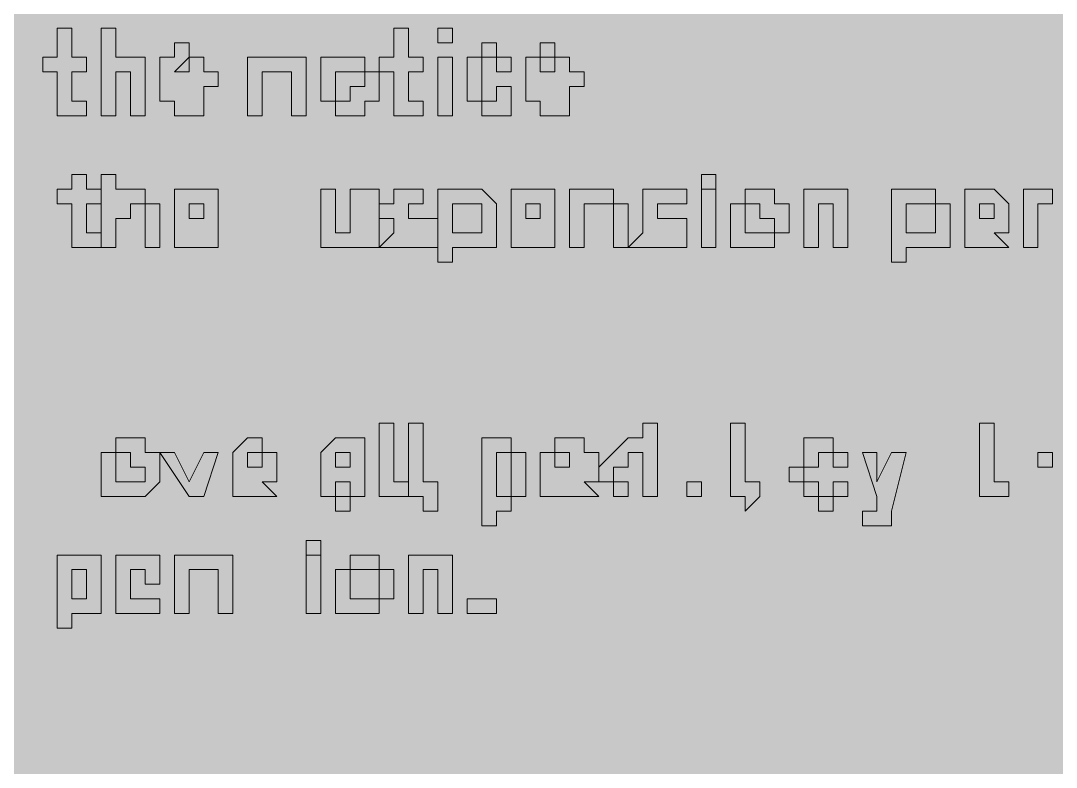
# Model space of a CAD drawing. Header units: metres. Extents: x 104 to 450, y 10 to 263.
# Drawn here: x 321.8 to 406.6, y 136.2 to 197.4 of the extents above; entities that cross this region are included whole.
import ezdxf

# ---------------------------------------------------------------- set-up
doc = ezdxf.new("R2010")
doc.units = ezdxf.units.M
doc.layers.add('FILL_BLACK_000000', color=7, linetype='Continuous', true_color=0x000000)
doc.layers.add('FILL_WHITE_FFFFFF', color=7, linetype='Continuous', true_color=0xffffff)

msp = doc.modelspace()

# ---------------------------------------------------------------- hatches: boundary and pattern name
at = {"layer": 'FILL_BLACK_000000', "true_color": 0x000000}
h = msp.add_hatch(color=7, dxfattribs=at)
h.dxf.hatch_style = 1
h.paths.add_polyline_path([(103.95, 259.2), (104, 259.6), (104.14, 259.91), (104.55, 260.4), (104.96, 260.89), (105.1, 261.2), (105.15, 261.6), (105.15, 262.8), (106.35, 262.8), (108.75, 262.8), (445.95, 262.8), (448.35, 262.8), (449.55, 261.6), (449.55, 259.2), (449.55, 14.4), (449.53, 13.5), (449.4, 12.6), (449.04, 11.7), (448.35, 10.8), (447.15, 10.8), (447.13, 10.11), (447, 9.75), (446.64, 9.62), (445.95, 9.6), (108.75, 9.6), (107.85, 9.79), (106.95, 10.2), (106.05, 10.61), (105.15, 10.8), (104.96, 11.7), (104.55, 12.6), (104.14, 13.5), (103.95, 14.4), (103.95, 259.2)])
h = msp.add_hatch(color=7, dxfattribs=at)
h.dxf.hatch_style = 1
h.paths.add_polyline_path([(327.15, 194.4), (327.15, 193.2), (325.95, 193.2), (325.95, 192), (325.95, 190.8), (327.15, 190.8), (327.15, 189.6), (325.95, 189.6), (324.75, 189.6), (324.75, 190.8), (324.75, 193.2), (323.55, 193.2), (323.55, 194.4), (324.75, 194.4), (324.75, 196.8), (325.95, 196.8), (325.95, 194.4), (327.15, 194.4)])
h = msp.add_hatch(color=7, dxfattribs=at)
h.dxf.hatch_style = 1
h.paths.add_polyline_path([(330.75, 194.4), (331.95, 194.4), (331.95, 193.2), (331.95, 189.6), (330.75, 189.6), (330.75, 193.2), (329.55, 193.2), (329.55, 189.6), (328.35, 189.6), (328.35, 196.8), (329.55, 196.8), (329.55, 194.4), (330.75, 194.4)])
h = msp.add_hatch(color=7, dxfattribs=at)
h.dxf.hatch_style = 1
h.paths.add_polyline_path([(354.75, 194.4), (354.75, 193.2), (353.55, 193.2), (353.55, 192), (353.55, 190.8), (354.75, 190.8), (354.75, 189.6), (353.55, 189.6), (352.35, 189.6), (352.35, 190.8), (352.35, 193.2), (351.15, 193.2), (351.15, 194.4), (352.35, 194.4), (352.35, 196.8), (353.55, 196.8), (353.55, 194.4), (354.75, 194.4)])
h = msp.add_hatch(color=7, dxfattribs=at)
h.dxf.hatch_style = 1
h.paths.add_polyline_path([(355.95, 196.8), (357.15, 196.8), (357.15, 195.6), (355.95, 195.6), (355.95, 196.8)])
h = msp.add_hatch(color=7, dxfattribs=at)
h.dxf.hatch_style = 1
h.paths.add_polyline_path([(334.35, 190.8), (333.15, 190.8), (333.15, 192), (333.15, 193.2), (333.15, 194.4), (334.35, 194.4), (334.35, 195.6), (335.55, 195.6), (335.55, 194.4), (336.75, 194.4), (336.75, 193.2), (337.95, 193.2), (337.95, 192), (336.75, 192), (336.75, 190.8), (336.75, 189.6), (335.55, 189.6), (334.35, 189.6), (334.35, 190.8)])
h.paths.add_polyline_path([(334.35, 193.2), (335.55, 193.2), (335.55, 194.4), (334.35, 193.2)], flags=16)
h = msp.add_hatch(color=7, dxfattribs=at)
h.dxf.hatch_style = 1
h.paths.add_polyline_path([(359.55, 194.4), (359.55, 195.6), (360.75, 195.6), (360.75, 194.4), (359.55, 194.4)])
h = msp.add_hatch(color=7, dxfattribs=at)
h.dxf.hatch_style = 1
h.paths.add_polyline_path([(365.55, 195.6), (365.55, 194.4), (364.35, 194.4), (364.35, 195.6), (365.55, 195.6)])
h = msp.add_hatch(color=7, dxfattribs=at)
h.dxf.hatch_style = 1
h.paths.add_polyline_path([(343.95, 189.6), (343.95, 193.2), (342.75, 193.2), (341.55, 193.2), (341.55, 189.6), (340.35, 189.6), (340.35, 194.4), (341.55, 194.4), (342.75, 194.4), (343.95, 194.4), (345.15, 194.4), (345.15, 193.2), (345.15, 189.6), (343.95, 189.6)])
h = msp.add_hatch(color=7, dxfattribs=at)
h.dxf.hatch_style = 1
h.paths.add_polyline_path([(346.35, 192), (346.35, 193.2), (346.35, 194.4), (347.55, 194.4), (348.75, 194.4), (349.95, 194.4), (349.95, 193.2), (348.75, 193.2), (347.55, 193.2), (347.55, 192), (347.55, 190.8), (346.35, 190.8), (346.35, 192)])
h = msp.add_hatch(color=7, dxfattribs=at)
h.dxf.hatch_style = 1
h.paths.add_polyline_path([(355.95, 189.6), (355.95, 194.4), (357.15, 194.4), (357.15, 189.6), (355.95, 189.6)])
h = msp.add_hatch(color=7, dxfattribs=at)
h.dxf.hatch_style = 1
h.paths.add_polyline_path([(358.35, 194.4), (359.55, 194.4), (359.55, 193.2), (359.55, 192), (359.55, 190.8), (358.35, 190.8), (358.35, 192), (358.35, 193.2), (358.35, 194.4)])
h = msp.add_hatch(color=7, dxfattribs=at)
h.dxf.hatch_style = 1
h.paths.add_polyline_path([(360.75, 194.4), (361.95, 194.4), (361.95, 193.2), (360.75, 193.2), (360.75, 194.4)])
h = msp.add_hatch(color=7, dxfattribs=at)
h.dxf.hatch_style = 1
h.paths.add_polyline_path([(364.35, 190.8), (363.15, 190.8), (363.15, 192), (363.15, 193.2), (363.15, 194.4), (364.35, 194.4), (364.35, 193.2), (365.55, 193.2), (365.55, 194.4), (366.75, 194.4), (366.75, 193.2), (367.95, 193.2), (367.95, 192), (366.75, 192), (366.75, 190.8), (366.75, 189.6), (365.55, 189.6), (364.35, 189.6), (364.35, 190.8)])
h = msp.add_hatch(color=7, dxfattribs=at)
h.dxf.hatch_style = 1
h.paths.add_polyline_path([(351.15, 192), (351.15, 190.8), (349.95, 190.8), (349.95, 189.6), (348.75, 189.6), (347.55, 189.6), (347.55, 190.8), (348.75, 190.8), (348.75, 192), (349.95, 192), (349.95, 193.2), (351.15, 193.2), (351.15, 192)])
h = msp.add_hatch(color=7, dxfattribs=at)
h.dxf.hatch_style = 1
h.paths.add_polyline_path([(361.95, 190.8), (361.95, 189.6), (360.75, 189.6), (359.55, 189.6), (359.55, 190.8), (360.75, 190.8), (360.75, 192), (361.95, 192), (361.95, 190.8)])
h = msp.add_hatch(color=7, dxfattribs=at)
h.dxf.hatch_style = 1
h.paths.add_polyline_path([(328.35, 183.6), (328.35, 182.4), (327.15, 182.4), (327.15, 180), (328.35, 180), (328.35, 178.8), (327.15, 178.8), (325.95, 178.8), (325.95, 180), (325.95, 182.4), (324.75, 182.4), (324.75, 183.6), (325.95, 183.6), (325.95, 184.8), (327.15, 184.8), (327.15, 183.6), (328.35, 183.6)])
h = msp.add_hatch(color=7, dxfattribs=at)
h.dxf.hatch_style = 1
h.paths.add_polyline_path([(329.55, 181.2), (329.55, 178.8), (328.35, 178.8), (328.35, 184.8), (329.55, 184.8), (329.55, 183.6), (330.75, 183.6), (331.95, 183.6), (331.95, 182.4), (330.75, 182.4), (330.75, 181.2), (329.55, 181.2)])
h = msp.add_hatch(color=7, dxfattribs=at)
h.dxf.hatch_style = 1
h.paths.add_polyline_path([(377.55, 184.8), (378.75, 184.8), (378.75, 183.6), (377.55, 183.6), (377.55, 184.8)])
h = msp.add_hatch(color=7, dxfattribs=at)
h.dxf.hatch_style = 1
h.paths.add_polyline_path([(335.55, 178.8), (334.35, 178.8), (334.35, 180), (334.35, 181.2), (334.35, 182.4), (334.35, 183.6), (335.55, 183.6), (336.75, 183.6), (337.95, 183.6), (337.95, 182.4), (337.95, 181.2), (337.95, 180), (337.95, 178.8), (336.75, 178.8), (335.55, 178.8)])
h.paths.add_polyline_path([(336.75, 182.4), (335.55, 182.4), (335.55, 181.2), (336.75, 181.2), (336.75, 182.4)], flags=16)
h = msp.add_hatch(color=7, dxfattribs=at)
h.dxf.hatch_style = 1
h.paths.add_polyline_path([(351.15, 183.6), (351.15, 178.8), (348.75, 178.8), (347.55, 178.8), (346.35, 178.8), (346.35, 180), (346.35, 183.6), (347.55, 183.6), (347.55, 180), (348.75, 180), (348.75, 183.6), (351.15, 183.6)])
h = msp.add_hatch(color=7, dxfattribs=at)
h.dxf.hatch_style = 1
h.paths.add_polyline_path([(353.55, 181.2), (354.75, 181.2), (355.95, 181.2), (355.95, 180), (355.95, 178.8), (354.75, 178.8), (353.55, 178.8), (352.35, 178.8), (351.15, 178.8), (352.35, 180), (352.35, 181.2), (351.15, 181.2), (351.15, 182.4), (352.35, 182.4), (352.35, 183.6), (353.55, 183.6), (354.75, 183.6), (354.75, 182.4), (353.55, 182.4), (353.55, 181.2)])
h = msp.add_hatch(color=7, dxfattribs=at)
h.dxf.hatch_style = 1
h.paths.add_polyline_path([(360.75, 178.8), (359.55, 178.8), (358.35, 178.8), (357.15, 178.8), (357.15, 177.6), (355.95, 177.6), (355.95, 183.6), (357.15, 183.6), (358.35, 183.6), (359.55, 183.6), (360.75, 182.4), (360.75, 181.2), (360.75, 180), (360.75, 178.8)])
h.paths.add_polyline_path([(359.55, 181.2), (359.55, 182.4), (358.35, 182.4), (357.15, 182.4), (357.15, 181.2), (357.15, 180), (358.35, 180), (359.55, 180), (359.55, 181.2)], flags=16)
h = msp.add_hatch(color=7, dxfattribs=at)
h.dxf.hatch_style = 1
h.paths.add_polyline_path([(363.15, 178.8), (361.95, 178.8), (361.95, 180), (361.95, 181.2), (361.95, 182.4), (361.95, 183.6), (363.15, 183.6), (364.35, 183.6), (365.55, 183.6), (365.55, 182.4), (365.55, 181.2), (365.55, 180), (365.55, 178.8), (364.35, 178.8), (363.15, 178.8)])
h.paths.add_polyline_path([(364.35, 182.4), (363.15, 182.4), (363.15, 181.2), (364.35, 181.2), (364.35, 182.4)], flags=16)
h = msp.add_hatch(color=7, dxfattribs=at)
h.dxf.hatch_style = 1
h.paths.add_polyline_path([(367.95, 181.2), (367.95, 178.8), (366.75, 178.8), (366.75, 183.6), (367.95, 183.6), (369.15, 183.6), (370.35, 183.6), (370.35, 182.4), (369.15, 182.4), (367.95, 182.4), (367.95, 181.2)])
h = msp.add_hatch(color=7, dxfattribs=at)
h.dxf.hatch_style = 1
h.paths.add_polyline_path([(372.75, 182.4), (372.75, 183.6), (373.95, 183.6), (375.15, 183.6), (376.35, 183.6), (376.35, 182.4), (375.15, 182.4), (373.95, 182.4), (373.95, 181.2), (375.15, 181.2), (376.35, 181.2), (376.35, 180), (376.35, 178.8), (375.15, 178.8), (373.95, 178.8), (372.75, 178.8), (371.55, 178.8), (372.75, 180), (372.75, 181.2), (372.75, 182.4)])
h = msp.add_hatch(color=7, dxfattribs=at)
h.dxf.hatch_style = 1
h.paths.add_polyline_path([(377.55, 178.8), (377.55, 183.6), (378.75, 183.6), (378.75, 178.8), (377.55, 178.8)])
h = msp.add_hatch(color=7, dxfattribs=at)
h.dxf.hatch_style = 1
h.paths.add_polyline_path([(382.35, 183.6), (383.55, 183.6), (383.55, 182.4), (384.75, 182.4), (384.75, 181.2), (384.75, 180), (383.55, 180), (383.55, 181.2), (382.35, 181.2), (382.35, 182.4), (381.15, 182.4), (381.15, 183.6), (382.35, 183.6)])
h = msp.add_hatch(color=7, dxfattribs=at)
h.dxf.hatch_style = 1
h.paths.add_polyline_path([(388.35, 178.8), (388.35, 181.2), (388.35, 182.4), (387.15, 182.4), (387.15, 181.2), (387.15, 178.8), (385.95, 178.8), (385.95, 183.6), (387.15, 183.6), (388.35, 183.6), (389.55, 183.6), (389.55, 182.4), (389.55, 181.2), (389.55, 178.8), (388.35, 178.8)])
h = msp.add_hatch(color=7, dxfattribs=at)
h.dxf.hatch_style = 1
h.paths.add_polyline_path([(397.95, 181.2), (397.95, 180), (397.95, 178.8), (396.75, 178.8), (395.55, 178.8), (394.35, 178.8), (394.35, 177.6), (393.15, 177.6), (393.15, 183.6), (394.35, 183.6), (395.55, 183.6), (396.75, 183.6), (396.75, 182.4), (397.95, 182.4), (397.95, 181.2)])
h.paths.add_polyline_path([(395.55, 182.4), (394.35, 182.4), (394.35, 181.2), (394.35, 180), (395.55, 180), (396.75, 180), (396.75, 181.2), (396.75, 182.4), (395.55, 182.4)], flags=16)
h = msp.add_hatch(color=7, dxfattribs=at)
h.dxf.hatch_style = 1
h.paths.add_polyline_path([(400.35, 178.8), (399.15, 178.8), (399.15, 180), (399.15, 181.2), (399.15, 182.4), (399.15, 183.6), (400.35, 183.6), (401.55, 183.6), (402.75, 182.4), (402.75, 181.2), (402.75, 180), (401.55, 180), (402.75, 178.8), (401.55, 178.8), (400.35, 178.8)])
h.paths.add_polyline_path([(401.55, 182.4), (400.35, 182.4), (400.35, 181.2), (401.55, 181.2), (401.55, 182.4)], flags=16)
h = msp.add_hatch(color=7, dxfattribs=at)
h.dxf.hatch_style = 1
h.paths.add_polyline_path([(403.95, 178.8), (403.95, 183.6), (405.15, 183.6), (406.35, 183.6), (406.35, 182.4), (405.15, 182.4), (405.15, 181.2), (405.15, 178.8), (403.95, 178.8)])
h = msp.add_hatch(color=7, dxfattribs=at)
h.dxf.hatch_style = 1
h.paths.add_polyline_path([(333.15, 178.8), (331.95, 178.8), (331.95, 181.2), (331.95, 182.4), (333.15, 182.4), (333.15, 181.2), (333.15, 178.8)])
h = msp.add_hatch(color=7, dxfattribs=at)
h.dxf.hatch_style = 1
h.paths.add_polyline_path([(371.55, 178.8), (370.35, 178.8), (370.35, 181.2), (370.35, 182.4), (371.55, 182.4), (371.55, 181.2), (371.55, 178.8)])
h = msp.add_hatch(color=7, dxfattribs=at)
h.dxf.hatch_style = 1
h.paths.add_polyline_path([(382.35, 178.8), (381.15, 178.8), (379.95, 178.8), (379.95, 180), (379.95, 181.2), (379.95, 182.4), (381.15, 182.4), (381.15, 181.2), (381.15, 180), (382.35, 180), (383.55, 180), (383.55, 178.8), (382.35, 178.8)])
h = msp.add_hatch(color=7, dxfattribs=at)
h.dxf.hatch_style = 1
h.paths.add_polyline_path([(351.15, 164.4), (352.35, 164.4), (352.35, 159.6), (353.55, 159.6), (353.55, 158.4), (352.35, 158.4), (351.15, 158.4), (351.15, 164.4)])
h = msp.add_hatch(color=7, dxfattribs=at)
h.dxf.hatch_style = 1
h.paths.add_polyline_path([(354.75, 159.6), (355.95, 159.6), (355.95, 158.4), (355.95, 157.2), (354.75, 157.2), (354.75, 158.4), (353.55, 158.4), (353.55, 164.4), (354.75, 164.4), (354.75, 159.6)])
h = msp.add_hatch(color=7, dxfattribs=at)
h.dxf.hatch_style = 1
h.paths.add_polyline_path([(373.95, 158.4), (372.75, 158.4), (372.75, 159.6), (372.75, 160.8), (372.75, 162), (371.55, 162), (371.55, 160.8), (370.35, 160.8), (370.35, 159.6), (369.15, 159.6), (369.15, 160.8), (370.35, 162), (371.55, 163.2), (372.75, 163.2), (372.75, 164.4), (373.95, 164.4), (373.95, 158.4)])
h = msp.add_hatch(color=7, dxfattribs=at)
h.dxf.hatch_style = 1
h.paths.add_polyline_path([(381.15, 159.6), (382.35, 159.6), (382.35, 158.4), (381.15, 157.2), (381.15, 158.4), (379.95, 158.4), (379.95, 164.4), (381.15, 164.4), (381.15, 159.6)])
h = msp.add_hatch(color=7, dxfattribs=at)
h.dxf.hatch_style = 1
h.paths.add_polyline_path([(400.35, 164.4), (401.55, 164.4), (401.55, 159.6), (402.75, 159.6), (402.75, 158.4), (401.55, 158.4), (400.35, 158.4), (400.35, 164.4)])
h = msp.add_hatch(color=7, dxfattribs=at)
h.dxf.hatch_style = 1
h.paths.add_polyline_path([(330.75, 163.2), (331.95, 163.2), (331.95, 162), (333.15, 162), (333.15, 160.8), (333.15, 159.6), (331.95, 158.4), (330.75, 158.4), (329.55, 158.4), (328.35, 158.4), (328.35, 159.6), (328.35, 160.8), (328.35, 162), (329.55, 162), (329.55, 163.2), (330.75, 163.2)])
h.paths.add_polyline_path([(329.55, 160.8), (329.55, 159.6), (330.75, 159.6), (331.95, 159.6), (331.95, 160.8), (330.75, 160.8), (330.75, 162), (329.55, 162), (329.55, 160.8)], flags=16)
h = msp.add_hatch(color=7, dxfattribs=at)
h.dxf.hatch_style = 1
h.paths.add_polyline_path([(339.15, 160.8), (339.15, 162), (340.35, 163.2), (341.55, 163.2), (341.55, 162), (342.75, 162), (342.75, 160.8), (342.75, 159.6), (341.55, 159.6), (342.75, 158.4), (341.55, 158.4), (340.35, 158.4), (339.15, 158.4), (339.15, 159.6), (339.15, 160.8)])
h.paths.add_polyline_path([(340.35, 162), (340.35, 160.8), (341.55, 160.8), (341.55, 162), (340.35, 162)], flags=16)
h = msp.add_hatch(color=7, dxfattribs=at)
h.dxf.hatch_style = 1
h.paths.add_polyline_path([(348.75, 163.2), (349.95, 163.2), (349.95, 162), (349.95, 159.6), (349.95, 158.4), (348.75, 158.4), (348.75, 159.6), (347.55, 159.6), (347.55, 158.4), (346.35, 158.4), (346.35, 159.6), (346.35, 160.8), (346.35, 162), (347.55, 163.2), (348.75, 163.2)])
h.paths.add_polyline_path([(347.55, 162), (347.55, 160.8), (348.75, 160.8), (348.75, 162), (347.55, 162)], flags=16)
h = msp.add_hatch(color=7, dxfattribs=at)
h.dxf.hatch_style = 1
h.paths.add_polyline_path([(360.75, 162), (360.75, 160.8), (360.75, 159.6), (360.75, 158.4), (361.95, 158.4), (361.95, 157.2), (360.75, 157.2), (360.75, 156), (359.55, 156), (359.55, 163.2), (360.75, 163.2), (361.95, 163.2), (361.95, 162), (360.75, 162)])
h = msp.add_hatch(color=7, dxfattribs=at)
h.dxf.hatch_style = 1
h.paths.add_polyline_path([(365.55, 158.4), (364.35, 158.4), (364.35, 159.6), (364.35, 160.8), (364.35, 162), (365.55, 162), (365.55, 163.2), (366.75, 163.2), (367.95, 163.2), (367.95, 162), (369.15, 162), (369.15, 160.8), (369.15, 159.6), (367.95, 159.6), (369.15, 158.4), (367.95, 158.4), (366.75, 158.4), (365.55, 158.4)])
h.paths.add_polyline_path([(365.55, 160.8), (366.75, 160.8), (366.75, 162), (365.55, 162), (365.55, 160.8)], flags=16)
h = msp.add_hatch(color=7, dxfattribs=at)
h.dxf.hatch_style = 1
h.paths.add_polyline_path([(388.35, 162), (387.15, 162), (387.15, 160.8), (385.95, 160.8), (385.95, 162), (385.95, 163.2), (387.15, 163.2), (388.35, 163.2), (388.35, 162)])
h = msp.add_hatch(color=7, dxfattribs=at)
h.dxf.hatch_style = 1
h.paths.add_polyline_path([(333.15, 162), (334.35, 162), (335.55, 159.6), (336.75, 162), (337.95, 162), (336.75, 158.4), (335.55, 158.4), (333.15, 162)])
h = msp.add_hatch(color=7, dxfattribs=at)
h.dxf.hatch_style = 1
h.paths.add_polyline_path([(363.15, 160.8), (363.15, 159.6), (363.15, 158.4), (361.95, 158.4), (361.95, 159.6), (361.95, 160.8), (361.95, 162), (363.15, 162), (363.15, 160.8)])
h = msp.add_hatch(color=7, dxfattribs=at)
h.dxf.hatch_style = 1
h.paths.add_polyline_path([(389.55, 162), (389.55, 160.8), (388.35, 160.8), (388.35, 162), (389.55, 162)])
h = msp.add_hatch(color=7, dxfattribs=at)
h.dxf.hatch_style = 1
h.paths.add_polyline_path([(393.15, 157.2), (393.15, 156), (391.95, 156), (390.75, 156), (390.75, 157.2), (391.95, 157.2), (391.95, 158.4), (390.75, 162), (391.95, 162), (391.95, 159.6), (393.15, 162), (394.35, 162), (393.15, 157.2)])
h = msp.add_hatch(color=7, dxfattribs=at)
h.dxf.hatch_style = 1
h.paths.add_polyline_path([(406.35, 162), (406.35, 160.8), (405.15, 160.8), (405.15, 162), (406.35, 162)])
h = msp.add_hatch(color=7, dxfattribs=at)
h.dxf.hatch_style = 1
h.paths.add_polyline_path([(385.95, 159.6), (384.75, 159.6), (384.75, 160.8), (385.95, 160.8), (385.95, 159.6)])
h = msp.add_hatch(color=7, dxfattribs=at)
h.dxf.hatch_style = 1
h.paths.add_polyline_path([(370.35, 159.6), (371.55, 159.6), (371.55, 158.4), (370.35, 158.4), (370.35, 159.6)])
h = msp.add_hatch(color=7, dxfattribs=at)
h.dxf.hatch_style = 1
h.paths.add_polyline_path([(377.55, 159.6), (377.55, 158.4), (376.35, 158.4), (376.35, 159.6), (377.55, 159.6)])
h = msp.add_hatch(color=7, dxfattribs=at)
h.dxf.hatch_style = 1
h.paths.add_polyline_path([(385.95, 158.4), (385.95, 159.6), (387.15, 159.6), (387.15, 158.4), (385.95, 158.4)])
h = msp.add_hatch(color=7, dxfattribs=at)
h.dxf.hatch_style = 1
h.paths.add_polyline_path([(388.35, 159.6), (389.55, 159.6), (389.55, 158.4), (388.35, 158.4), (388.35, 159.6)])
h = msp.add_hatch(color=7, dxfattribs=at)
h.dxf.hatch_style = 1
h.paths.add_polyline_path([(347.55, 157.2), (347.55, 158.4), (348.75, 158.4), (348.75, 157.2), (347.55, 157.2)])
h = msp.add_hatch(color=7, dxfattribs=at)
h.dxf.hatch_style = 1
h.paths.add_polyline_path([(388.35, 158.4), (388.35, 157.2), (387.15, 157.2), (387.15, 158.4), (388.35, 158.4)])
h = msp.add_hatch(color=7, dxfattribs=at)
h.dxf.hatch_style = 1
h.paths.add_polyline_path([(345.15, 154.8), (346.35, 154.8), (346.35, 153.6), (345.15, 153.6), (345.15, 154.8)])
h = msp.add_hatch(color=7, dxfattribs=at)
h.dxf.hatch_style = 1
h.paths.add_polyline_path([(328.35, 148.8), (327.15, 148.8), (325.95, 148.8), (325.95, 147.6), (324.75, 147.6), (324.75, 153.6), (325.95, 153.6), (327.15, 153.6), (328.35, 153.6), (328.35, 152.4), (328.35, 151.2), (328.35, 150), (328.35, 148.8)])
h.paths.add_polyline_path([(327.15, 151.2), (327.15, 152.4), (325.95, 152.4), (325.95, 151.2), (325.95, 150), (327.15, 150), (327.15, 151.2)], flags=16)
h = msp.add_hatch(color=7, dxfattribs=at)
h.dxf.hatch_style = 1
h.paths.add_polyline_path([(331.95, 150), (333.15, 150), (333.15, 148.8), (331.95, 148.8), (330.75, 148.8), (329.55, 148.8), (329.55, 150), (329.55, 151.2), (329.55, 152.4), (329.55, 153.6), (330.75, 153.6), (331.95, 153.6), (333.15, 153.6), (333.15, 152.4), (333.15, 151.2), (331.95, 151.2), (331.95, 152.4), (330.75, 152.4), (330.75, 151.2), (330.75, 150), (331.95, 150)])
h = msp.add_hatch(color=7, dxfattribs=at)
h.dxf.hatch_style = 1
h.paths.add_polyline_path([(337.95, 148.8), (337.95, 151.2), (337.95, 152.4), (336.75, 152.4), (335.55, 152.4), (335.55, 151.2), (335.55, 148.8), (334.35, 148.8), (334.35, 153.6), (335.55, 153.6), (336.75, 153.6), (337.95, 153.6), (339.15, 153.6), (339.15, 152.4), (339.15, 148.8), (337.95, 148.8)])
h = msp.add_hatch(color=7, dxfattribs=at)
h.dxf.hatch_style = 1
h.paths.add_polyline_path([(345.15, 148.8), (345.15, 153.6), (346.35, 153.6), (346.35, 148.8), (345.15, 148.8)])
h = msp.add_hatch(color=7, dxfattribs=at)
h.dxf.hatch_style = 1
h.paths.add_polyline_path([(349.95, 153.6), (351.15, 153.6), (351.15, 152.4), (349.95, 152.4), (348.75, 152.4), (348.75, 153.6), (349.95, 153.6)])
h = msp.add_hatch(color=7, dxfattribs=at)
h.dxf.hatch_style = 1
h.paths.add_polyline_path([(355.95, 148.8), (355.95, 151.2), (355.95, 152.4), (354.75, 152.4), (354.75, 151.2), (354.75, 148.8), (353.55, 148.8), (353.55, 153.6), (354.75, 153.6), (355.95, 153.6), (357.15, 153.6), (357.15, 152.4), (357.15, 148.8), (355.95, 148.8)])
h = msp.add_hatch(color=7, dxfattribs=at)
h.dxf.hatch_style = 1
h.paths.add_polyline_path([(349.95, 148.8), (348.75, 148.8), (347.55, 148.8), (347.55, 150), (347.55, 151.2), (347.55, 152.4), (348.75, 152.4), (348.75, 151.2), (348.75, 150), (349.95, 150), (351.15, 150), (351.15, 148.8), (349.95, 148.8)])
h = msp.add_hatch(color=7, dxfattribs=at)
h.dxf.hatch_style = 1
h.paths.add_polyline_path([(352.35, 151.2), (352.35, 150), (351.15, 150), (351.15, 151.2), (351.15, 152.4), (352.35, 152.4), (352.35, 151.2)])
h = msp.add_hatch(color=7, dxfattribs=at)
h.dxf.hatch_style = 1
h.paths.add_polyline_path([(360.75, 150), (360.75, 148.8), (359.55, 148.8), (358.35, 148.8), (358.35, 150), (359.55, 150), (360.75, 150)])
at = {"layer": 'FILL_WHITE_FFFFFF', "true_color": 0xffffff}
h = msp.add_hatch(color=7, dxfattribs=at)
h.dxf.hatch_style = 1
h.paths.add_polyline_path([(106.35, 259.2), (106.35, 260.4), (107.06, 261.09), (107.55, 261.45), (108.04, 261.58), (108.75, 261.6), (445.95, 261.6), (447.15, 261.6), (447.15, 260.4), (448.35, 260.4), (448.35, 259.2), (448.35, 14.4), (448.33, 13.69), (448.2, 13.2), (447.84, 12.71), (447.15, 12), (445.95, 12), (108.75, 12), (106.35, 12), (106.35, 14.4), (106.35, 259.2)])

# ---------------------------------------------------------------- linework, layer by layer
at = {"layer": 'FILL_BLACK_000000', "lineweight": 0, "true_color": 0x000000}
for points in [[(327.15, 194.4), (327.15, 193.2), (325.95, 193.2), (325.95, 192), (325.95, 190.8), (327.15, 190.8), (327.15, 189.6), (325.95, 189.6), (324.75, 189.6), (324.75, 190.8), (324.75, 193.2), (323.55, 193.2), (323.55, 194.4), (324.75, 194.4), (324.75, 196.8), (325.95, 196.8), (325.95, 194.4)], [(330.75, 194.4), (331.95, 194.4), (331.95, 193.2), (331.95, 189.6), (330.75, 189.6), (330.75, 193.2), (329.55, 193.2), (329.55, 189.6), (328.35, 189.6), (328.35, 196.8), (329.55, 196.8), (329.55, 194.4)], [(354.75, 194.4), (354.75, 193.2), (353.55, 193.2), (353.55, 192), (353.55, 190.8), (354.75, 190.8), (354.75, 189.6), (353.55, 189.6), (352.35, 189.6), (352.35, 190.8), (352.35, 193.2), (351.15, 193.2), (351.15, 194.4), (352.35, 194.4), (352.35, 196.8), (353.55, 196.8), (353.55, 194.4)], [(355.95, 196.8), (357.15, 196.8), (357.15, 195.6), (355.95, 195.6)], [(334.35, 190.8), (333.15, 190.8), (333.15, 192), (333.15, 193.2), (333.15, 194.4), (334.35, 194.4), (334.35, 195.6), (335.55, 195.6), (335.55, 194.4), (336.75, 194.4), (336.75, 193.2), (337.95, 193.2), (337.95, 192), (336.75, 192), (336.75, 190.8), (336.75, 189.6), (335.55, 189.6), (334.35, 189.6)], [(359.55, 194.4), (359.55, 195.6), (360.75, 195.6), (360.75, 194.4)], [(365.55, 195.6), (365.55, 194.4), (364.35, 194.4), (364.35, 195.6)], [(334.35, 193.2), (335.55, 193.2), (335.55, 194.4)], [(343.95, 189.6), (343.95, 193.2), (342.75, 193.2), (341.55, 193.2), (341.55, 189.6), (340.35, 189.6), (340.35, 194.4), (341.55, 194.4), (342.75, 194.4), (343.95, 194.4), (345.15, 194.4), (345.15, 193.2), (345.15, 189.6)], [(346.35, 192), (346.35, 193.2), (346.35, 194.4), (347.55, 194.4), (348.75, 194.4), (349.95, 194.4), (349.95, 193.2), (348.75, 193.2), (347.55, 193.2), (347.55, 192), (347.55, 190.8), (346.35, 190.8)], [(355.95, 189.6), (355.95, 194.4), (357.15, 194.4), (357.15, 189.6)], [(358.35, 194.4), (359.55, 194.4), (359.55, 193.2), (359.55, 192), (359.55, 190.8), (358.35, 190.8), (358.35, 192), (358.35, 193.2)], [(360.75, 194.4), (361.95, 194.4), (361.95, 193.2), (360.75, 193.2)], [(364.35, 190.8), (363.15, 190.8), (363.15, 192), (363.15, 193.2), (363.15, 194.4), (364.35, 194.4), (364.35, 193.2), (365.55, 193.2), (365.55, 194.4), (366.75, 194.4), (366.75, 193.2), (367.95, 193.2), (367.95, 192), (366.75, 192), (366.75, 190.8), (366.75, 189.6), (365.55, 189.6), (364.35, 189.6)], [(351.15, 192), (351.15, 190.8), (349.95, 190.8), (349.95, 189.6), (348.75, 189.6), (347.55, 189.6), (347.55, 190.8), (348.75, 190.8), (348.75, 192), (349.95, 192), (349.95, 193.2), (351.15, 193.2)], [(361.95, 190.8), (361.95, 189.6), (360.75, 189.6), (359.55, 189.6), (359.55, 190.8), (360.75, 190.8), (360.75, 192), (361.95, 192)], [(328.35, 183.6), (328.35, 182.4), (327.15, 182.4), (327.15, 180), (328.35, 180), (328.35, 178.8), (327.15, 178.8), (325.95, 178.8), (325.95, 180), (325.95, 182.4), (324.75, 182.4), (324.75, 183.6), (325.95, 183.6), (325.95, 184.8), (327.15, 184.8), (327.15, 183.6)], [(329.55, 181.2), (329.55, 178.8), (328.35, 178.8), (328.35, 184.8), (329.55, 184.8), (329.55, 183.6), (330.75, 183.6), (331.95, 183.6), (331.95, 182.4), (330.75, 182.4), (330.75, 181.2)], [(377.55, 184.8), (378.75, 184.8), (378.75, 183.6), (377.55, 183.6)], [(335.55, 178.8), (334.35, 178.8), (334.35, 180), (334.35, 181.2), (334.35, 182.4), (334.35, 183.6), (335.55, 183.6), (336.75, 183.6), (337.95, 183.6), (337.95, 182.4), (337.95, 181.2), (337.95, 180), (337.95, 178.8), (336.75, 178.8)], [(351.15, 183.6), (351.15, 178.8), (348.75, 178.8), (347.55, 178.8), (346.35, 178.8), (346.35, 180), (346.35, 183.6), (347.55, 183.6), (347.55, 180), (348.75, 180), (348.75, 183.6)], [(353.55, 181.2), (354.75, 181.2), (355.95, 181.2), (355.95, 180), (355.95, 178.8), (354.75, 178.8), (353.55, 178.8), (352.35, 178.8), (351.15, 178.8), (352.35, 180), (352.35, 181.2), (351.15, 181.2), (351.15, 182.4), (352.35, 182.4), (352.35, 183.6), (353.55, 183.6), (354.75, 183.6), (354.75, 182.4), (353.55, 182.4)], [(360.75, 178.8), (359.55, 178.8), (358.35, 178.8), (357.15, 178.8), (357.15, 177.6), (355.95, 177.6), (355.95, 183.6), (357.15, 183.6), (358.35, 183.6), (359.55, 183.6), (360.75, 182.4), (360.75, 181.2), (360.75, 180)], [(363.15, 178.8), (361.95, 178.8), (361.95, 180), (361.95, 181.2), (361.95, 182.4), (361.95, 183.6), (363.15, 183.6), (364.35, 183.6), (365.55, 183.6), (365.55, 182.4), (365.55, 181.2), (365.55, 180), (365.55, 178.8), (364.35, 178.8)], [(367.95, 181.2), (367.95, 178.8), (366.75, 178.8), (366.75, 183.6), (367.95, 183.6), (369.15, 183.6), (370.35, 183.6), (370.35, 182.4), (369.15, 182.4), (367.95, 182.4)], [(372.75, 182.4), (372.75, 183.6), (373.95, 183.6), (375.15, 183.6), (376.35, 183.6), (376.35, 182.4), (375.15, 182.4), (373.95, 182.4), (373.95, 181.2), (375.15, 181.2), (376.35, 181.2), (376.35, 180), (376.35, 178.8), (375.15, 178.8), (373.95, 178.8), (372.75, 178.8), (371.55, 178.8), (372.75, 180), (372.75, 181.2)], [(377.55, 178.8), (377.55, 183.6), (378.75, 183.6), (378.75, 178.8)], [(382.35, 183.6), (383.55, 183.6), (383.55, 182.4), (384.75, 182.4), (384.75, 181.2), (384.75, 180), (383.55, 180), (383.55, 181.2), (382.35, 181.2), (382.35, 182.4), (381.15, 182.4), (381.15, 183.6)], [(388.35, 178.8), (388.35, 181.2), (388.35, 182.4), (387.15, 182.4), (387.15, 181.2), (387.15, 178.8), (385.95, 178.8), (385.95, 183.6), (387.15, 183.6), (388.35, 183.6), (389.55, 183.6), (389.55, 182.4), (389.55, 181.2), (389.55, 178.8)], [(397.95, 181.2), (397.95, 180), (397.95, 178.8), (396.75, 178.8), (395.55, 178.8), (394.35, 178.8), (394.35, 177.6), (393.15, 177.6), (393.15, 183.6), (394.35, 183.6), (395.55, 183.6), (396.75, 183.6), (396.75, 182.4), (397.95, 182.4)], [(400.35, 178.8), (399.15, 178.8), (399.15, 180), (399.15, 181.2), (399.15, 182.4), (399.15, 183.6), (400.35, 183.6), (401.55, 183.6), (402.75, 182.4), (402.75, 181.2), (402.75, 180), (401.55, 180), (402.75, 178.8), (401.55, 178.8)], [(403.95, 178.8), (403.95, 183.6), (405.15, 183.6), (406.35, 183.6), (406.35, 182.4), (405.15, 182.4), (405.15, 181.2), (405.15, 178.8)], [(333.15, 178.8), (331.95, 178.8), (331.95, 181.2), (331.95, 182.4), (333.15, 182.4), (333.15, 181.2)], [(336.75, 182.4), (335.55, 182.4), (335.55, 181.2), (336.75, 181.2)], [(359.55, 181.2), (359.55, 182.4), (358.35, 182.4), (357.15, 182.4), (357.15, 181.2), (357.15, 180), (358.35, 180), (359.55, 180)], [(364.35, 182.4), (363.15, 182.4), (363.15, 181.2), (364.35, 181.2)], [(371.55, 178.8), (370.35, 178.8), (370.35, 181.2), (370.35, 182.4), (371.55, 182.4), (371.55, 181.2)], [(382.35, 178.8), (381.15, 178.8), (379.95, 178.8), (379.95, 180), (379.95, 181.2), (379.95, 182.4), (381.15, 182.4), (381.15, 181.2), (381.15, 180), (382.35, 180), (383.55, 180), (383.55, 178.8)], [(395.55, 182.4), (394.35, 182.4), (394.35, 181.2), (394.35, 180), (395.55, 180), (396.75, 180), (396.75, 181.2), (396.75, 182.4)], [(401.55, 182.4), (400.35, 182.4), (400.35, 181.2), (401.55, 181.2)], [(351.15, 164.4), (352.35, 164.4), (352.35, 159.6), (353.55, 159.6), (353.55, 158.4), (352.35, 158.4), (351.15, 158.4)], [(354.75, 159.6), (355.95, 159.6), (355.95, 158.4), (355.95, 157.2), (354.75, 157.2), (354.75, 158.4), (353.55, 158.4), (353.55, 164.4), (354.75, 164.4)], [(373.95, 158.4), (372.75, 158.4), (372.75, 159.6), (372.75, 160.8), (372.75, 162), (371.55, 162), (371.55, 160.8), (370.35, 160.8), (370.35, 159.6), (369.15, 159.6), (369.15, 160.8), (370.35, 162), (371.55, 163.2), (372.75, 163.2), (372.75, 164.4), (373.95, 164.4)], [(381.15, 159.6), (382.35, 159.6), (382.35, 158.4), (381.15, 157.2), (381.15, 158.4), (379.95, 158.4), (379.95, 164.4), (381.15, 164.4)], [(400.35, 164.4), (401.55, 164.4), (401.55, 159.6), (402.75, 159.6), (402.75, 158.4), (401.55, 158.4), (400.35, 158.4)], [(330.75, 163.2), (331.95, 163.2), (331.95, 162), (333.15, 162), (333.15, 160.8), (333.15, 159.6), (331.95, 158.4), (330.75, 158.4), (329.55, 158.4), (328.35, 158.4), (328.35, 159.6), (328.35, 160.8), (328.35, 162), (329.55, 162), (329.55, 163.2)], [(339.15, 160.8), (339.15, 162), (340.35, 163.2), (341.55, 163.2), (341.55, 162), (342.75, 162), (342.75, 160.8), (342.75, 159.6), (341.55, 159.6), (342.75, 158.4), (341.55, 158.4), (340.35, 158.4), (339.15, 158.4), (339.15, 159.6)], [(348.75, 163.2), (349.95, 163.2), (349.95, 162), (349.95, 159.6), (349.95, 158.4), (348.75, 158.4), (348.75, 159.6), (347.55, 159.6), (347.55, 158.4), (346.35, 158.4), (346.35, 159.6), (346.35, 160.8), (346.35, 162), (347.55, 163.2)], [(360.75, 162), (360.75, 160.8), (360.75, 159.6), (360.75, 158.4), (361.95, 158.4), (361.95, 157.2), (360.75, 157.2), (360.75, 156), (359.55, 156), (359.55, 163.2), (360.75, 163.2), (361.95, 163.2), (361.95, 162)], [(365.55, 158.4), (364.35, 158.4), (364.35, 159.6), (364.35, 160.8), (364.35, 162), (365.55, 162), (365.55, 163.2), (366.75, 163.2), (367.95, 163.2), (367.95, 162), (369.15, 162), (369.15, 160.8), (369.15, 159.6), (367.95, 159.6), (369.15, 158.4), (367.95, 158.4), (366.75, 158.4)], [(388.35, 162), (387.15, 162), (387.15, 160.8), (385.95, 160.8), (385.95, 162), (385.95, 163.2), (387.15, 163.2), (388.35, 163.2)], [(329.55, 160.8), (329.55, 159.6), (330.75, 159.6), (331.95, 159.6), (331.95, 160.8), (330.75, 160.8), (330.75, 162), (329.55, 162)], [(333.15, 162), (334.35, 162), (335.55, 159.6), (336.75, 162), (337.95, 162), (336.75, 158.4), (335.55, 158.4)], [(340.35, 162), (340.35, 160.8), (341.55, 160.8), (341.55, 162)], [(347.55, 162), (347.55, 160.8), (348.75, 160.8), (348.75, 162)], [(363.15, 160.8), (363.15, 159.6), (363.15, 158.4), (361.95, 158.4), (361.95, 159.6), (361.95, 160.8), (361.95, 162), (363.15, 162)], [(365.55, 160.8), (366.75, 160.8), (366.75, 162), (365.55, 162)], [(389.55, 162), (389.55, 160.8), (388.35, 160.8), (388.35, 162)], [(393.15, 157.2), (393.15, 156), (391.95, 156), (390.75, 156), (390.75, 157.2), (391.95, 157.2), (391.95, 158.4), (390.75, 162), (391.95, 162), (391.95, 159.6), (393.15, 162), (394.35, 162)], [(406.35, 162), (406.35, 160.8), (405.15, 160.8), (405.15, 162)], [(385.95, 159.6), (384.75, 159.6), (384.75, 160.8), (385.95, 160.8)], [(370.35, 159.6), (371.55, 159.6), (371.55, 158.4), (370.35, 158.4)], [(377.55, 159.6), (377.55, 158.4), (376.35, 158.4), (376.35, 159.6)], [(385.95, 158.4), (385.95, 159.6), (387.15, 159.6), (387.15, 158.4)], [(388.35, 159.6), (389.55, 159.6), (389.55, 158.4), (388.35, 158.4)], [(347.55, 157.2), (347.55, 158.4), (348.75, 158.4), (348.75, 157.2)], [(388.35, 158.4), (388.35, 157.2), (387.15, 157.2), (387.15, 158.4)], [(345.15, 154.8), (346.35, 154.8), (346.35, 153.6), (345.15, 153.6)], [(328.35, 148.8), (327.15, 148.8), (325.95, 148.8), (325.95, 147.6), (324.75, 147.6), (324.75, 153.6), (325.95, 153.6), (327.15, 153.6), (328.35, 153.6), (328.35, 152.4), (328.35, 151.2), (328.35, 150)], [(331.95, 150), (333.15, 150), (333.15, 148.8), (331.95, 148.8), (330.75, 148.8), (329.55, 148.8), (329.55, 150), (329.55, 151.2), (329.55, 152.4), (329.55, 153.6), (330.75, 153.6), (331.95, 153.6), (333.15, 153.6), (333.15, 152.4), (333.15, 151.2), (331.95, 151.2), (331.95, 152.4), (330.75, 152.4), (330.75, 151.2), (330.75, 150)], [(337.95, 148.8), (337.95, 151.2), (337.95, 152.4), (336.75, 152.4), (335.55, 152.4), (335.55, 151.2), (335.55, 148.8), (334.35, 148.8), (334.35, 153.6), (335.55, 153.6), (336.75, 153.6), (337.95, 153.6), (339.15, 153.6), (339.15, 152.4), (339.15, 148.8)], [(345.15, 148.8), (345.15, 153.6), (346.35, 153.6), (346.35, 148.8)], [(349.95, 153.6), (351.15, 153.6), (351.15, 152.4), (349.95, 152.4), (348.75, 152.4), (348.75, 153.6)], [(355.95, 148.8), (355.95, 151.2), (355.95, 152.4), (354.75, 152.4), (354.75, 151.2), (354.75, 148.8), (353.55, 148.8), (353.55, 153.6), (354.75, 153.6), (355.95, 153.6), (357.15, 153.6), (357.15, 152.4), (357.15, 148.8)], [(327.15, 151.2), (327.15, 152.4), (325.95, 152.4), (325.95, 151.2), (325.95, 150), (327.15, 150)], [(349.95, 148.8), (348.75, 148.8), (347.55, 148.8), (347.55, 150), (347.55, 151.2), (347.55, 152.4), (348.75, 152.4), (348.75, 151.2), (348.75, 150), (349.95, 150), (351.15, 150), (351.15, 148.8)], [(352.35, 151.2), (352.35, 150), (351.15, 150), (351.15, 151.2), (351.15, 152.4), (352.35, 152.4)], [(360.75, 150), (360.75, 148.8), (359.55, 148.8), (358.35, 148.8), (358.35, 150), (359.55, 150)]]:
    msp.add_lwpolyline(points, close=True, dxfattribs=at)

doc.saveas('drawing.dxf')
